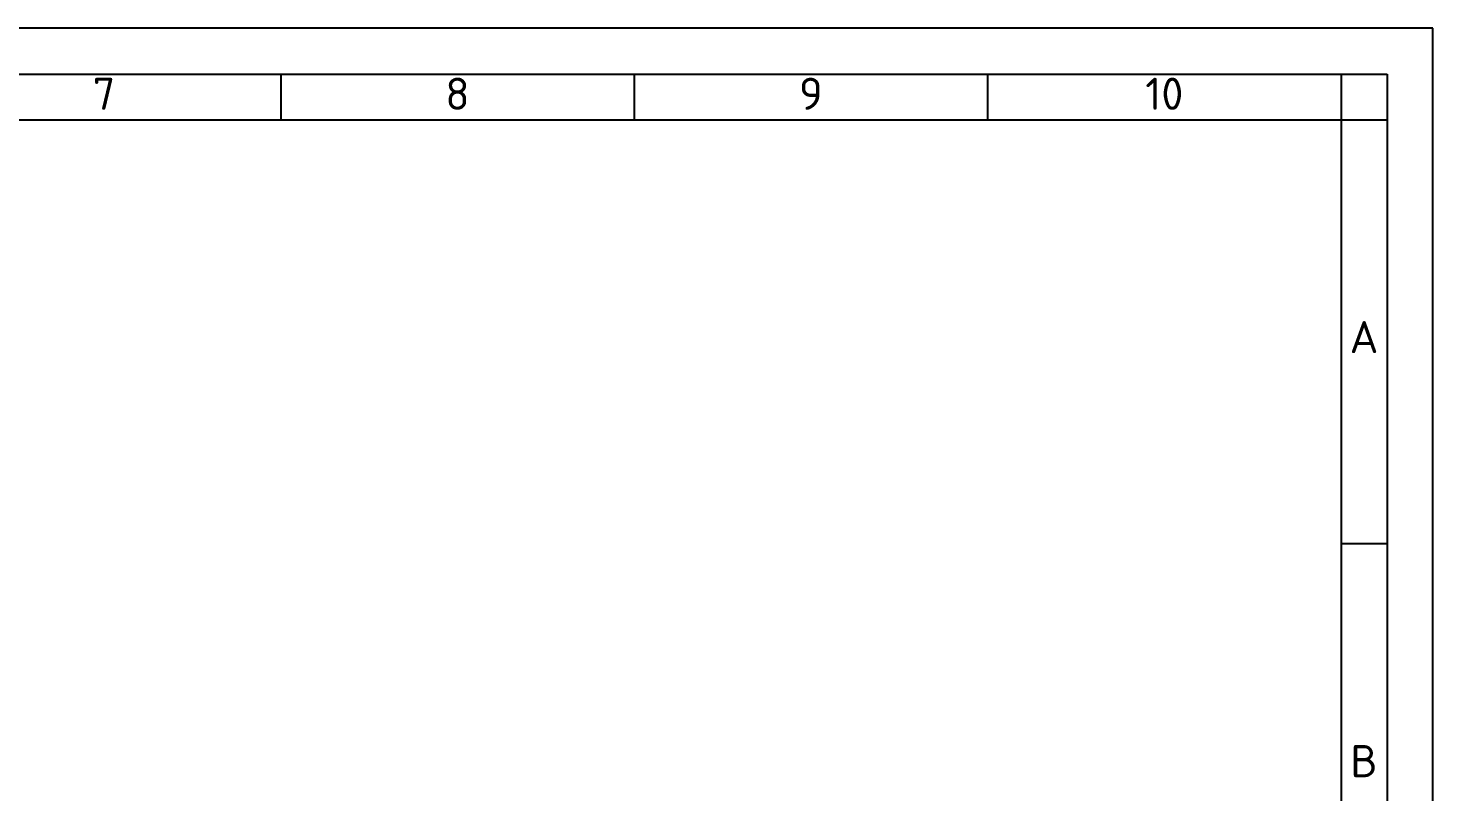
# Paper-space layout 'Presentación1' of a CAD drawing. Header units: millimetres. Extents: x 455 to 9071, y 15 to 4053.
# Drawn here: x 721.5 to 874.6, y 229.2 to 312.3 of the extents above; entities that cross this region are included whole.
import ezdxf

# ---------------------------------------------------------------- set-up
doc = ezdxf.new("R2010")
doc.units = ezdxf.units.MM
doc.layers.get('0').update_dxf_attribs({"color": 1})
for name, color, linetype in [('formato', 7, 'Continuous'), ('modulación', 6, 'Continuous'), ('modulación @ 1', 6, 'Continuous'), ('Márgenes', 1, 'Continuous'), ('rótulo', 1, 'Continuous')]:
    doc.layers.add(name, color=color, linetype=linetype)
doc.styles.get("Standard").update_dxf_attribs({"font": 'arial.ttf'})

# ---------------------------------------------------------------- blocks, each defined once
blk = doc.blocks.new('BORDER')
for p, q in [((420, 297), (0, 297)), ((420, 0), (420, 297))]:
    blk.add_line(p, q)

psp = doc.layouts.new('Presentación1')

# ---------------------------------------------------------------- linework, layer by layer
at = {"layer": 'modulación'}
for p, q in [((474.557, 307.324), (869.557, 307.324)), ((749.051, 307.324), (749.051, 302.324)), ((787.55, 307.324), (787.55, 302.324)), ((826.049, 307.324), (826.049, 302.324)), ((864.548, 307.324), (864.548, 302.324)), ((864.555, 307.324), (864.555, 302.324)), ((864.557, 307.324), (864.557, 302.324)), ((869.557, 307.324), (869.557, 20.324)), ((864.557, 302.324), (869.557, 302.324)), ((869.557, 256.157), (864.557, 256.157))]:
    psp.add_line(p, q, dxfattribs=at)
at = {"layer": 'Márgenes'}
psp.add_line((864.557, 302.324), (864.557, 25.324), dxfattribs=at)
at = {"layer": 'rótulo', "linetype": 'Continuous'}
psp.add_line((479.557, 302.324), (864.557, 302.324), dxfattribs=at)

# ---------------------------------------------------------------- block references
at = {"layer": 'formato'}
psp.add_blockref('BORDER', (454.557, 15.324), dxfattribs=at)

# ---------------------------------------------------------------- texts
at = {"layer": 'modulación', "char_height": 3.5, "width": 5, "attachment_point": 5}
for s, insert in [('{\\fISOCPEUR|b0|i0|c0|p34;A}', (867.057, 278.684)), ('{\\fISOCPEUR|b0|i0|c0|p34;B}', (867.057, 232.518))]:
    psp.add_mtext(s, dxfattribs=dict(at, insert=insert))
at = {"layer": 'modulación @ 1', "char_height": 3.5, "width": 38.49893, "attachment_point": 5}
for s, insert in [('{\\fISOCPEUR|b0|i0|c0|p34;7}', (729.801, 305.178)), ('{\\fISOCPEUR|b0|i0|c0|p34;8}', (768.3, 305.178)), ('{\\fISOCPEUR|b0|i0|c0|p34;9}', (806.799, 305.178)), ('{\\fISOCPEUR|b0|i0|c0|p34;10}', (845.298, 305.178))]:
    psp.add_mtext(s, dxfattribs=dict(at, insert=insert))

doc.saveas('drawing.dxf')
